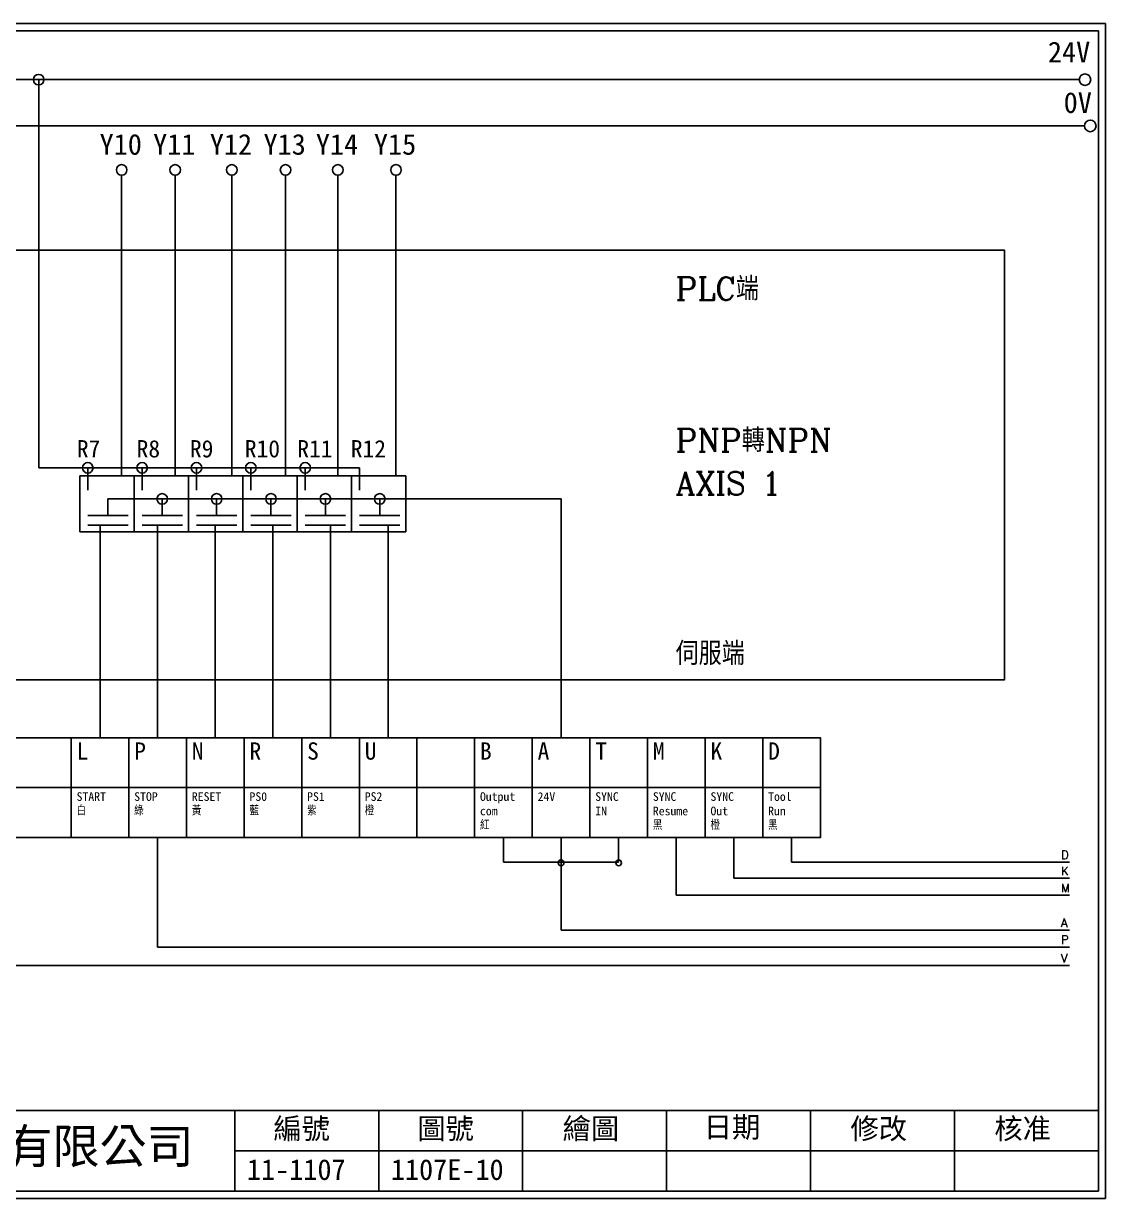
# Model space of a CAD drawing. Extents: x 627 to 914, y 3 to 207.
# Drawn here: x 726.2 to 914.2, y 3 to 207 of the extents above; entities that cross this region are included whole.
import ezdxf

# ---------------------------------------------------------------- set-up
doc = ezdxf.new("R2010")
doc.units = 0
doc.linetypes.add('HIDDEN0', pattern=[65, 50, -15])
doc.layers.get('0').update_dxf_attribs({"linetype": 'CONTINUOUS'})
doc.layers.add('圖框層', color=7, linetype='CONTINUOUS')
doc.layers.add('標尺寸層', color=3, linetype='CONTINUOUS')
doc.styles.add('CNS', font='romanc.shx', dxfattribs={"bigfont": 'chineset.shx'})
doc.styles.add('STSL', font='KAIU.TTF')

msp = doc.modelspace()

# ---------------------------------------------------------------- linework, layer by layer
at = {"color": 0}
for points in [[(724.53, 82.98), (734.54, 82.98), (734.54, 74.32), (724.53, 74.32)], [(784.59, 82.98), (794.6, 82.98), (794.6, 74.32), (784.59, 74.32)], [(724.53, 74.32), (734.54, 74.32), (734.54, 65.65), (724.53, 65.65)], [(734.54, 74.32), (744.55, 74.32), (744.55, 65.65), (734.54, 65.65)], [(744.55, 74.32), (754.56, 74.32), (754.56, 65.65), (744.55, 65.65)], [(754.56, 74.32), (764.57, 74.32), (764.57, 65.65), (754.56, 65.65)], [(764.57, 74.32), (774.58, 74.32), (774.58, 65.65), (764.57, 65.65)], [(774.58, 74.32), (784.59, 74.32), (784.59, 65.65), (774.58, 65.65)], [(784.59, 74.32), (794.6, 74.32), (794.6, 65.65), (784.59, 65.65)], [(794.6, 74.32), (804.61, 74.32), (804.61, 65.65), (794.6, 65.65)], [(804.61, 74.32), (814.62, 74.32), (814.62, 65.65), (804.61, 65.65)], [(814.62, 74.32), (824.63, 74.32), (824.63, 65.65), (814.62, 65.65)], [(824.63, 74.32), (834.64, 74.32), (834.64, 65.65), (824.63, 65.65)], [(834.64, 74.32), (844.65, 74.32), (844.65, 65.65), (834.64, 65.65)], [(844.65, 74.32), (854.66, 74.32), (854.66, 65.65), (844.65, 65.65)], [(854.66, 74.32), (864.67, 74.32), (864.67, 65.65), (854.66, 65.65)]]:
    msp.add_lwpolyline(points, close=True, dxfattribs=at)
for points in [[(734.54, 82.98), (744.55, 82.98), (744.55, 74.32), (734.54, 74.32)], [(744.55, 82.98), (754.56, 82.98), (754.56, 74.32), (744.55, 74.32)], [(754.56, 82.98), (764.57, 82.98), (764.57, 74.32), (754.56, 74.32)], [(764.57, 82.98), (774.58, 82.98), (774.58, 74.32), (764.57, 74.32)], [(774.58, 82.98), (784.59, 82.98), (784.59, 74.32), (774.58, 74.32)], [(794.6, 82.98), (804.61, 82.98), (804.61, 74.32), (794.6, 74.32)], [(804.61, 82.98), (814.62, 82.98), (814.62, 74.32), (804.61, 74.32)], [(814.62, 82.98), (824.63, 82.98), (824.63, 74.32), (814.62, 74.32)], [(824.63, 82.98), (834.64, 82.98), (834.64, 74.32), (824.63, 74.32)], [(834.64, 82.98), (844.65, 82.98), (844.65, 74.32), (834.64, 74.32)], [(844.65, 82.98), (854.66, 82.98), (854.66, 74.32), (844.65, 74.32)], [(854.66, 82.98), (864.67, 82.98), (864.67, 74.32), (854.66, 74.32)]]:
    msp.add_lwpolyline(points, close=True)
for centre in [(910.63, 197.22), (911.55, 189.19)]:
    msp.add_circle(centre, 1, dxfattribs=at)
at = {"layer": '圖框層', "color": 0}
for p, q in [((914.2, 206.97), (627.2, 206.97)), ((914.2, 3), (914.2, 206.97)), ((912.95, 205.72), (628.45, 205.72)), ((912.95, 4.25), (912.95, 205.72))]:
    msp.add_line(p, q, dxfattribs=at)
at = {"layer": '圖框層', "color": 7}
for p, q in [((628.45, 18.25), (912.95, 18.25)), ((762.95, 4.25), (762.95, 18.25)), ((787.95, 4.25), (787.95, 18.25)), ((812.95, 4.25), (812.95, 18.25)), ((837.95, 4.25), (837.95, 18.25)), ((862.95, 4.25), (862.95, 18.25)), ((887.95, 4.25), (887.95, 18.25)), ((762.95, 11.25), (912.95, 11.25)), ((628.45, 4.25), (912.95, 4.25)), ((627.2, 3), (914.2, 3))]:
    msp.add_line(p, q, dxfattribs=at)
at = {"layer": '標尺寸層', "color": 0}
for p, q in [((632.04, 197.22), (909.63, 197.22)), ((632.68, 189.19), (910.55, 189.19)), ((737.41, 125.95), (737.41, 129.83)), ((746.85, 125.95), (746.85, 129.83)), ((756.3, 125.95), (756.3, 129.83)), ((765.74, 125.95), (765.74, 129.83)), ((775.19, 125.95), (775.19, 129.83)), ((784.63, 125.95), (784.63, 129.83)), ((745.46, 128.47), (736.01, 128.47)), ((736.01, 128.47), (736.01, 118.73)), ((736.01, 128.47), (736.01, 118.73)), ((754.9, 128.47), (745.46, 128.47)), ((745.46, 128.47), (745.46, 118.73)), ((745.46, 128.47), (745.46, 118.73)), ((764.35, 128.47), (754.9, 128.47)), ((754.9, 128.47), (754.9, 118.73)), ((754.9, 128.47), (754.9, 118.73)), ((773.79, 128.47), (764.35, 128.47)), ((764.35, 128.47), (764.35, 118.73)), ((764.35, 128.47), (764.35, 118.73)), ((783.24, 128.47), (773.79, 128.47)), ((773.79, 128.47), (773.79, 118.73)), ((773.79, 128.47), (773.79, 118.73)), ((792.68, 128.47), (783.24, 128.47)), ((783.24, 128.47), (783.24, 118.73)), ((783.24, 128.47), (783.24, 118.73)), ((792.68, 128.47), (792.68, 118.73)), ((744.41, 121.58), (737.41, 121.58)), ((753.85, 121.58), (746.85, 121.58)), ((763.3, 121.58), (756.3, 121.58)), ((772.74, 121.58), (765.74, 121.58)), ((782.19, 121.58), (775.19, 121.58)), ((791.63, 121.58), (784.63, 121.58)), ((736.01, 118.73), (745.46, 118.73)), ((744.41, 119.91), (737.41, 119.91)), ((745.46, 118.73), (754.9, 118.73)), ((753.85, 119.91), (746.85, 119.91)), ((754.9, 118.73), (764.35, 118.73)), ((763.3, 119.91), (756.3, 119.91)), ((764.35, 118.73), (773.79, 118.73)), ((772.74, 119.91), (765.74, 119.91)), ((773.79, 118.73), (783.24, 118.73)), ((782.19, 119.91), (775.19, 119.91)), ((783.24, 118.73), (792.68, 118.73)), ((791.63, 119.91), (784.63, 119.91))]:
    msp.add_line(p, q, dxfattribs=at)
at = {"layer": '標尺寸層'}
for p, q in [((728.89, 129.83), (728.89, 197.22)), ((743.3, 128.47), (743.3, 180.63)), ((752.6, 128.47), (752.6, 180.63)), ((762.44, 128.47), (762.44, 180.63)), ((771.77, 128.47), (771.77, 180.63)), ((780.85, 128.47), (780.85, 180.63)), ((790.95, 128.47), (790.95, 180.63)), ((784.63, 129.83), (728.89, 129.83)), ((740.91, 121.58), (740.91, 124.44)), ((740.91, 124.44), (819.62, 124.44)), ((750.35, 121.58), (750.35, 124.44)), ((759.8, 121.58), (759.8, 124.44)), ((769.24, 121.58), (769.24, 124.44)), ((778.69, 121.58), (778.69, 124.44)), ((788.13, 121.58), (788.13, 124.44)), ((819.62, 82.98), (819.62, 124.44)), ((739.54, 82.98), (739.54, 119.91)), ((749.55, 82.98), (749.55, 119.91)), ((759.56, 82.98), (759.56, 119.91)), ((769.57, 82.98), (769.57, 119.91)), ((779.58, 82.98), (779.58, 119.91)), ((789.59, 82.98), (789.59, 119.91)), ((749.55, 65.65), (749.55, 46.65)), ((829.63, 65.65), (829.63, 61.38)), ((839.64, 65.65), (839.64, 55.63)), ((849.65, 65.65), (849.65, 58.58)), ((859.66, 65.65), (859.66, 61.38)), ((829.63, 61.38), (809.61, 61.38)), ((819.62, 61.27), (819.62, 49.6)), ((859.66, 61.38), (907.95, 61.38)), ((849.65, 58.58), (907.96, 58.58)), ((839.64, 55.63), (907.96, 55.63)), ((819.62, 49.6), (907.96, 49.6)), ((749.55, 46.65), (907.96, 46.65)), ((719.52, 43.46), (907.96, 43.46))]:
    msp.add_line(p, q, dxfattribs=at)
at = {"layer": '標尺寸層', "linetype": 'HIDDEN0'}
for p, q in [((809.61, 65.65), (809.61, 61.38)), ((819.62, 65.65), (819.62, 61.27))]:
    msp.add_line(p, q, dxfattribs=at)
at = {"layer": '標尺寸層'}
msp.add_lwpolyline([(631.25, 167.62), (896.66, 167.62), (896.66, 93.04), (631.25, 93.04)], close=True, dxfattribs=at)
at = {"layer": '標尺寸層', "color": 0}
for centre in [(728.89, 197.22), (737.41, 129.83), (746.85, 129.83), (756.3, 129.83), (765.74, 129.83), (775.19, 129.83), (750.35, 124.44), (759.8, 124.44), (769.24, 124.44), (778.69, 124.44), (788.13, 124.44)]:
    msp.add_circle(centre, 0.92, dxfattribs=at)
at = {"layer": '標尺寸層', "color": 7}
for centre in [(743.3, 181.55), (752.6, 181.55), (762.44, 181.55), (771.77, 181.55), (780.85, 181.55), (790.95, 181.55)]:
    msp.add_circle(centre, 0.92, dxfattribs=at)
at = {"layer": '標尺寸層'}
for centre in [(819.62, 61.27), (829.63, 61.27)]:
    msp.add_circle(centre, 0.5, dxfattribs=at)

# ---------------------------------------------------------------- texts
at = {"color": 0, "attachment_point": 1}
for s, insert, char_height, width in [('R7', (735.52, 134.65), 3, 3.8389), ('R8', (745.9, 134.65), 3, 3.8389), ('R9', (755.16, 134.65), 3, 3.8389), ('R10', (764.69, 134.65), 3, 3.8389), ('R11', (773.81, 134.65), 3, 3.8389), ('R12', (783.1, 134.65), 3, 3.8389), ('L', (735.47, 82.18), 3, 8.2913), ('START\\P{\\Fromanc,chineset|c136;白}', (735.47, 73.52), 1.5, 8.2913), ('STOP\\P{\\Fromanc,chineset|c136;綠}', (745.48, 73.52), 1.5, 8.2913), ('RESET\\P{\\Fromanc,chineset|c136;黃}', (755.49, 73.52), 1.5, 8.2913), ('PS0\\P{\\Fromanc,chineset|c136;藍}', (765.5, 73.52), 1.5, 8.2913), ('PS1\\P{\\Fromanc,chineset|c136;紫}', (775.51, 73.52), 1.5, 8.2913), ('PS2\\P{\\Fromanc,chineset|c136;橙}', (785.52, 73.52), 1.5, 8.2913), ('Output\\Pcom\\P{\\Fromanc,chineset|c136;紅}', (805.54, 73.52), 1.5, 8.2913), ('24V', (815.55, 73.52), 1.5, 8.2913), ('SYNC\\PIN', (825.56, 73.52), 1.5, 8.2913), ('SYNC\\PResume\\P{\\Fromanc,chineset|c136;黑}', (835.57, 73.52), 1.5, 8.2913), ('SYNC\\POut\\P{\\Fromanc,chineset|c136;橙}', (845.58, 73.52), 1.5, 8.2913), ('Tool\\PRun\\P{\\Fromanc,chineset|c136;黑}', (855.59, 73.52), 1.5, 8.2913)]:
    msp.add_mtext(s, dxfattribs=dict(at, insert=insert, char_height=char_height, width=width))
at = {"char_height": 3, "width": 8.2913, "attachment_point": 1}
for s, insert in [('P', (745.48, 82.18)), ('N', (755.49, 82.18)), ('R', (765.5, 82.18)), ('S', (775.51, 82.18)), ('U', (785.52, 82.18)), ('B', (805.54, 82.18)), ('A', (815.55, 82.18)), ('T', (825.56, 82.18)), ('M', (835.57, 82.18)), ('K', (845.58, 82.18)), ('D', (855.59, 82.18))]:
    msp.add_mtext(s, dxfattribs=dict(at, insert=insert))
at = {"layer": '圖框層', "color": 0, "style": 'STSL'}
for s, p in [('24V', (904.19, 200.22)), ('0V', (906.93, 191.44))]:
    msp.add_text(s, height=3.6, dxfattribs=at).set_placement(p)
at = {"layer": '圖框層', "color": 4, "style": 'STSL'}
for s, height, p in [('Y10', 3.6, (739.47, 184.19)), ('Y11', 3.6, (748.77, 184.19)), ('Y12', 3.6, (758.61, 184.19)), ('Y13', 3.6, (767.94, 184.19)), ('Y14', 3.6, (777.03, 184.19)), ('Y15', 3.6, (787.12, 184.19)), ('編號', 3.6, (769.66, 13.34)), ('圖號', 3.6, (794.66, 13.34)), ('繪圖', 3.6, (819.89, 13.34)), ('日期', 3.6, (844.41, 13.59)), ('修改', 3.6, (869.89, 13.34)), ('核准', 3.6, (894.89, 13.34)), ('泓陞自動化科技有限公司', 6, (665.8, 9.08)), ('11-1107', 3.6, (765.06, 6.22)), ('1107E-10', 3.6, (790.06, 6.22))]:
    msp.add_text(s, height=height, dxfattribs=at).set_placement(p)
at = {"layer": '標尺寸層', "attachment_point": 1, "style": 'CNS'}
for s, insert, char_height, width in [('PLC端', (839.53, 162.94), 4, 34.9569), ('PNP轉NPN', (839.53, 136.62), 4, 34.9569), ('AXIS 1', (839.53, 129.15), 4, 34.9569), ('伺服端', (839.53, 99.62), 4, 34.9569), ('D', (906.45, 63.4), 1.5, 1.9111), ('K', (906.45, 60.6), 1.5, 1.9111), ('M', (906.45, 57.65), 1.5, 1.9111), ('A', (906.45, 51.62), 1.5, 1.9111), ('P', (906.45, 48.67), 1.5, 1.9111), ('V', (906.45, 45.48), 1.5, 1.9111)]:
    msp.add_mtext(s, dxfattribs=dict(at, insert=insert, char_height=char_height, width=width))

doc.saveas('drawing.dxf')
